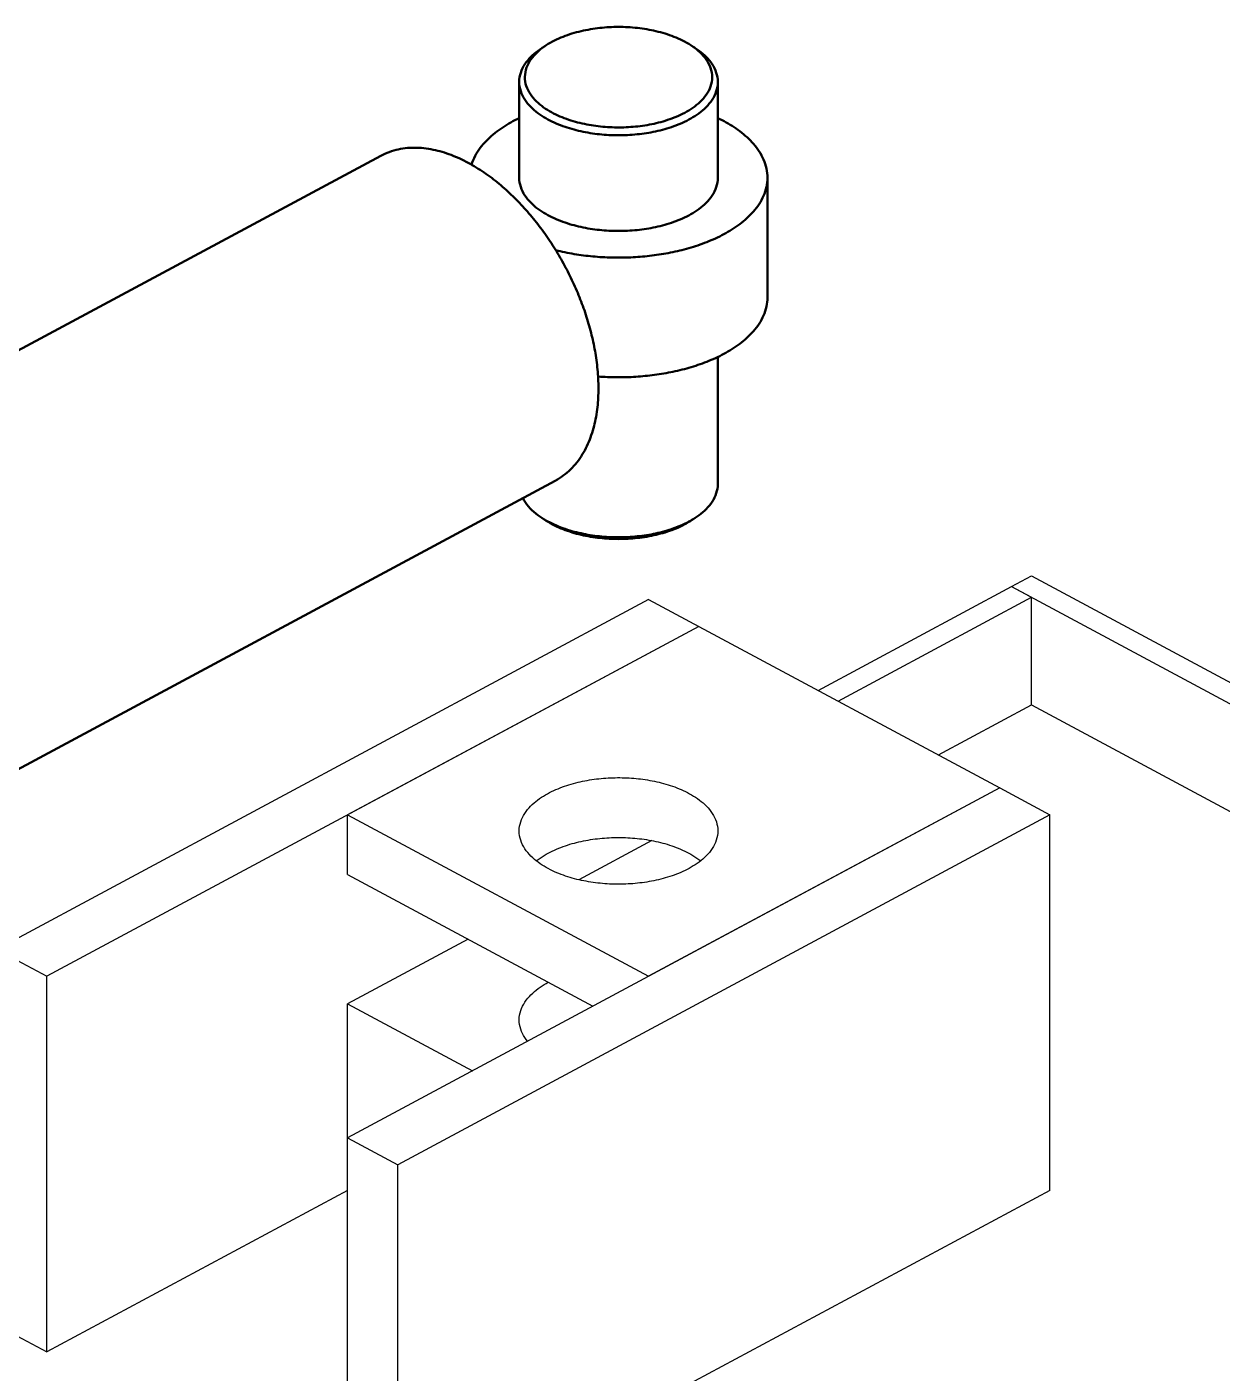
# Model space of a CAD drawing. Header units: millimetres. Extents: x 0 to 841, y 0 to 594.
# Drawn here: x 283.9 to 345.3, y 411.1 to 480.3 of the extents above; entities that cross this region are included whole.
import ezdxf

# ---------------------------------------------------------------- set-up
doc = ezdxf.new("R2010")
doc.units = ezdxf.units.MM
doc.layers.add('FINA', color=7, linetype='CONTINUOUS', lineweight=25)
doc.layers.add('VIS', color=7, linetype='CONTINUOUS', lineweight=50)

msp = doc.modelspace()

# ---------------------------------------------------------------- linework, layer by layer
at = {"layer": 'FINA'}
for points in [[(317.982, 479.4), (317.879, 479.464), (317.775, 479.526), (317.669, 479.584), (317.561, 479.64), (317.452, 479.694), (317.342, 479.744), (317.231, 479.792), (317.118, 479.838), (317.005, 479.881), (316.891, 479.922), (316.776, 479.961), (316.661, 479.998), (316.545, 480.032), (316.428, 480.065), (316.31, 480.095), (316.193, 480.124), (316.074, 480.151), (315.956, 480.175), (315.837, 480.198), (315.717, 480.22), (315.598, 480.239), (315.478, 480.256), (315.358, 480.272), (315.237, 480.286), (315.117, 480.299), (314.996, 480.31), (314.875, 480.319), (314.754, 480.326), (314.633, 480.332), (314.512, 480.336), (314.391, 480.338), (314.269, 480.339), (314.148, 480.338), (314.027, 480.336), (313.906, 480.332), (313.785, 480.326), (313.664, 480.319), (313.543, 480.31), (313.422, 480.299), (313.301, 480.286), (313.181, 480.272), (313.061, 480.256), (312.941, 480.239), (312.821, 480.22), (312.702, 480.198), (312.583, 480.175), (312.464, 480.151), (312.346, 480.124), (312.228, 480.095), (312.111, 480.065), (311.994, 480.032), (311.878, 479.998), (311.762, 479.961), (311.648, 479.922), (311.534, 479.881), (311.42, 479.838), (311.308, 479.792), (311.197, 479.744), (311.087, 479.694), (310.978, 479.64), (310.87, 479.584), (310.764, 479.526), (310.66, 479.464), (310.557, 479.4)], [(310.332, 479.253), (310.231, 479.186), (310.132, 479.115), (310.036, 479.04), (309.942, 478.963), (309.852, 478.882), (309.764, 478.798), (309.681, 478.71), (309.601, 478.618), (309.526, 478.522), (309.457, 478.422), (309.393, 478.319), (309.335, 478.212), (309.285, 478.101), (309.243, 477.987), (309.209, 477.87), (309.185, 477.751), (309.17, 477.631), (309.165, 477.509)], [(310.557, 479.4), (310.457, 479.333), (310.36, 479.262), (310.265, 479.189), (310.173, 479.112), (310.084, 479.031), (309.999, 478.947), (309.917, 478.859), (309.84, 478.767), (309.769, 478.67), (309.702, 478.57), (309.642, 478.466), (309.59, 478.359), (309.545, 478.247), (309.508, 478.133), (309.481, 478.016), (309.464, 477.897), (309.457, 477.777), (309.46, 477.657), (309.474, 477.538), (309.497, 477.42), (309.53, 477.305), (309.572, 477.193), (309.622, 477.084), (309.679, 476.978), (309.743, 476.877), (309.813, 476.779), (309.889, 476.685), (309.968, 476.596), (310.052, 476.51), (310.14, 476.428), (310.231, 476.35), (310.325, 476.275), (310.421, 476.203), (310.52, 476.135), (310.621, 476.07), (310.724, 476.008), (310.828, 475.949), (310.934, 475.892), (311.041, 475.839), (311.15, 475.788), (311.26, 475.739), (311.371, 475.693), (311.482, 475.649), (311.595, 475.607), (311.708, 475.568), (311.822, 475.53), (311.937, 475.495), (312.053, 475.462), (312.168, 475.431), (312.285, 475.401), (312.402, 475.374), (312.519, 475.348), (312.637, 475.325), (312.755, 475.303), (312.873, 475.283), (312.992, 475.264), (313.111, 475.247), (313.23, 475.232), (313.349, 475.219), (313.468, 475.207), (313.588, 475.197), (313.708, 475.189), (313.828, 475.182), (313.948, 475.177), (314.068, 475.174), (314.188, 475.172), (314.308, 475.171), (314.428, 475.173), (314.548, 475.176), (314.668, 475.18), (314.788, 475.186), (314.907, 475.194), (315.027, 475.204), (315.147, 475.215), (315.266, 475.227), (315.385, 475.242), (315.504, 475.258), (315.623, 475.276), (315.741, 475.295), (315.859, 475.316), (315.977, 475.34), (316.095, 475.364), (316.212, 475.391), (316.328, 475.42), (316.444, 475.45), (316.56, 475.483), (316.675, 475.517), (316.789, 475.554), (316.903, 475.593), (317.016, 475.633), (317.128, 475.677), (317.239, 475.722), (317.349, 475.77), (317.458, 475.82), (317.566, 475.873), (317.672, 475.928)], [(310.557, 479.4), (310.332, 479.253)], [(310.449, 479.327), (310.429, 479.315), (310.409, 479.303), (310.39, 479.29), (310.371, 479.278), (310.351, 479.266), (310.332, 479.253)], [(317.672, 475.928), (317.778, 475.987), (317.883, 476.049), (317.985, 476.113), (318.086, 476.181), (318.184, 476.252), (318.28, 476.327), (318.372, 476.405), (318.462, 476.486), (318.548, 476.572), (318.63, 476.661), (318.707, 476.755), (318.779, 476.852), (318.845, 476.954), (318.904, 477.06), (318.957, 477.169), (319.001, 477.282), (319.036, 477.398), (319.061, 477.516), (319.077, 477.636), (319.082, 477.757), (319.077, 477.879), (319.061, 477.999), (319.035, 478.117), (318.999, 478.233), (318.955, 478.346), (318.902, 478.455), (318.843, 478.56), (318.776, 478.662), (318.704, 478.759), (318.627, 478.852), (318.545, 478.942), (318.459, 479.027), (318.369, 479.109), (318.276, 479.187), (318.181, 479.261), (318.082, 479.332), (317.982, 479.4)], [(317.982, 479.4), (318.207, 479.253)], [(318.207, 479.253), (318.187, 479.266), (318.168, 479.278), (318.149, 479.29), (318.129, 479.303), (318.11, 479.315), (318.09, 479.327)], [(319.374, 477.509), (319.369, 477.631), (319.354, 477.751), (319.329, 477.87), (319.296, 477.987), (319.253, 478.101), (319.203, 478.212), (319.146, 478.319), (319.082, 478.422), (319.013, 478.522), (318.938, 478.618), (318.858, 478.71), (318.774, 478.798), (318.687, 478.882), (318.596, 478.963), (318.503, 479.04), (318.406, 479.115), (318.308, 479.186), (318.207, 479.253)], [(309.165, 477.509), (309.17, 477.388), (309.185, 477.268), (309.209, 477.15), (309.242, 477.034), (309.284, 476.92), (309.334, 476.81), (309.39, 476.704), (309.454, 476.6), (309.523, 476.501), (309.597, 476.406), (309.676, 476.314), (309.759, 476.226), (309.846, 476.142), (309.936, 476.061), (310.028, 475.984), (310.124, 475.91), (310.222, 475.839), (310.322, 475.772), (310.424, 475.707), (310.528, 475.645), (310.634, 475.586), (310.74, 475.529), (310.849, 475.475), (310.958, 475.424), (311.069, 475.374), (311.18, 475.328), (311.292, 475.283), (311.406, 475.241), (311.52, 475.2), (311.634, 475.162), (311.75, 475.126), (311.866, 475.092), (311.982, 475.059), (312.099, 475.029), (312.217, 475), (312.334, 474.973), (312.453, 474.948), (312.571, 474.925), (312.69, 474.903), (312.81, 474.883), (312.929, 474.865), (313.049, 474.848), (313.169, 474.833), (313.289, 474.82), (313.409, 474.808), (313.53, 474.798), (313.65, 474.789), (313.771, 474.782), (313.892, 474.776), (314.013, 474.772), (314.133, 474.77), (314.254, 474.769), (314.375, 474.769), (314.496, 474.771), (314.617, 474.775), (314.738, 474.78), (314.859, 474.787), (314.979, 474.795), (315.1, 474.805), (315.22, 474.817), (315.34, 474.83), (315.46, 474.844), (315.58, 474.861), (315.7, 474.878), (315.819, 474.898), (315.938, 474.919), (316.057, 474.942), (316.175, 474.967), (316.293, 474.993), (316.411, 475.021), (316.528, 475.052), (316.644, 475.083), (316.76, 475.117), (316.876, 475.153), (316.991, 475.191), (317.105, 475.23), (317.218, 475.272), (317.331, 475.316), (317.443, 475.363), (317.553, 475.411), (317.663, 475.462), (317.772, 475.515), (317.879, 475.571)], [(309.165, 477.509), (309.165, 472.588)], [(317.879, 475.571), (317.986, 475.631), (318.091, 475.693), (318.195, 475.758), (318.297, 475.825), (318.396, 475.896), (318.493, 475.971), (318.588, 476.048), (318.68, 476.129), (318.768, 476.214), (318.852, 476.303), (318.933, 476.395), (319.008, 476.491), (319.079, 476.591), (319.143, 476.695), (319.201, 476.803), (319.252, 476.914), (319.295, 477.028), (319.329, 477.146), (319.354, 477.266), (319.369, 477.387), (319.374, 477.509)], [(319.374, 477.509), (319.374, 472.588)], [(309.165, 475.652), (309.056, 475.598), (308.948, 475.543), (308.84, 475.486), (308.734, 475.428), (308.629, 475.368), (308.524, 475.305), (308.421, 475.241), (308.319, 475.175), (308.219, 475.107), (308.12, 475.037), (308.022, 474.965), (307.926, 474.89), (307.832, 474.814), (307.74, 474.735), (307.65, 474.653), (307.562, 474.57), (307.476, 474.484), (307.393, 474.395), (307.312, 474.304), (307.235, 474.211), (307.161, 474.115), (307.09, 474.016), (307.023, 473.915), (306.96, 473.811), (306.901, 473.705), (306.847, 473.596), (306.798, 473.485), (306.753, 473.372), (306.715, 473.257)], [(321.926, 472.588), (321.923, 472.708), (321.913, 472.827), (321.897, 472.946), (321.874, 473.064), (321.846, 473.181), (321.812, 473.296), (321.772, 473.409), (321.726, 473.52), (321.676, 473.629), (321.621, 473.736), (321.562, 473.84), (321.499, 473.942), (321.431, 474.041), (321.36, 474.138), (321.286, 474.233), (321.209, 474.324), (321.129, 474.414), (321.046, 474.501), (320.961, 474.585), (320.874, 474.668), (320.784, 474.747), (320.693, 474.825), (320.599, 474.901), (320.504, 474.974), (320.408, 475.045), (320.309, 475.114), (320.21, 475.181), (320.109, 475.246), (320.007, 475.31), (319.904, 475.371), (319.8, 475.431), (319.695, 475.488), (319.589, 475.545), (319.482, 475.599), (319.374, 475.652)], [(267.504, 455.163), (302.051, 473.711)], [(313.238, 461.76), (313.237, 461.881), (313.235, 462.001), (313.231, 462.121), (313.226, 462.241), (313.22, 462.361), (313.212, 462.481), (313.203, 462.601), (313.192, 462.721), (313.18, 462.841), (313.167, 462.961), (313.153, 463.08), (313.137, 463.199), (313.12, 463.318), (313.102, 463.437), (313.083, 463.556), (313.062, 463.675), (313.041, 463.793), (313.018, 463.911), (312.994, 464.029), (312.969, 464.147), (312.943, 464.264), (312.916, 464.381), (312.888, 464.498), (312.859, 464.615), (312.829, 464.732), (312.798, 464.848), (312.766, 464.964), (312.732, 465.079), (312.698, 465.195), (312.663, 465.31), (312.627, 465.424), (312.59, 465.539), (312.552, 465.653), (312.513, 465.767), (312.473, 465.88), (312.433, 465.994), (312.391, 466.107), (312.349, 466.219), (312.305, 466.331), (312.261, 466.443), (312.216, 466.555), (312.17, 466.666), (312.123, 466.777), (312.075, 466.887), (312.026, 466.997), (311.977, 467.107), (311.927, 467.216), (311.876, 467.325), (311.824, 467.433), (311.771, 467.541), (311.717, 467.649), (311.663, 467.757), (311.608, 467.863), (311.552, 467.97), (311.495, 468.076), (311.437, 468.181), (311.379, 468.287), (311.32, 468.391), (311.26, 468.496), (311.199, 468.599), (311.137, 468.703), (311.075, 468.806), (311.012, 468.908), (310.948, 469.01), (310.883, 469.111), (310.818, 469.212), (310.751, 469.313), (310.684, 469.413), (310.616, 469.512), (310.548, 469.611), (310.478, 469.709), (310.408, 469.807), (310.337, 469.904), (310.266, 470.001), (310.193, 470.097), (310.12, 470.192), (310.046, 470.287), (309.971, 470.381), (309.896, 470.475), (309.819, 470.568), (309.742, 470.66), (309.664, 470.752), (309.586, 470.843), (309.506, 470.933), (309.426, 471.023), (309.345, 471.111), (309.263, 471.2), (309.18, 471.287), (309.097, 471.374), (309.013, 471.46), (308.928, 471.545), (308.842, 471.629), (308.756, 471.713), (308.668, 471.796), (308.58, 471.877), (308.491, 471.958), (308.401, 472.038), (308.311, 472.118), (308.219, 472.196), (308.127, 472.273), (308.034, 472.349), (307.94, 472.425), (307.845, 472.499), (307.75, 472.572), (307.654, 472.644), (307.556, 472.715), (307.458, 472.785), (307.36, 472.853), (307.26, 472.921), (307.159, 472.987), (307.058, 473.051), (306.956, 473.115), (306.853, 473.177), (306.749, 473.238), (306.644, 473.297), (306.539, 473.355), (306.432, 473.411), (306.325, 473.465), (306.217, 473.518), (306.108, 473.57), (305.999, 473.619), (305.888, 473.667), (305.777, 473.712), (305.665, 473.756), (305.552, 473.798), (305.438, 473.838), (305.324, 473.875), (305.209, 473.911), (305.093, 473.943), (304.977, 473.974), (304.86, 474.002), (304.743, 474.028), (304.625, 474.051), (304.506, 474.071), (304.387, 474.088), (304.267, 474.103), (304.148, 474.114), (304.028, 474.122), (303.908, 474.127), (303.787, 474.129), (303.667, 474.128), (303.547, 474.122), (303.427, 474.114), (303.307, 474.101), (303.188, 474.085), (303.069, 474.066), (302.951, 474.042), (302.834, 474.014), (302.718, 473.983), (302.603, 473.947), (302.49, 473.908), (302.377, 473.865), (302.267, 473.817), (302.158, 473.766), (302.051, 473.711)], [(317.879, 470.65), (317.772, 470.594), (317.663, 470.541), (317.553, 470.49), (317.443, 470.441), (317.331, 470.395), (317.218, 470.351), (317.105, 470.309), (316.991, 470.269), (316.876, 470.231), (316.76, 470.196), (316.644, 470.162), (316.528, 470.13), (316.411, 470.1), (316.293, 470.072), (316.175, 470.045), (316.057, 470.021), (315.938, 469.998), (315.819, 469.976), (315.7, 469.957), (315.58, 469.939), (315.46, 469.923), (315.34, 469.908), (315.22, 469.895), (315.1, 469.884), (314.979, 469.874), (314.859, 469.865), (314.738, 469.859), (314.617, 469.854), (314.496, 469.85), (314.375, 469.848), (314.254, 469.847), (314.133, 469.848), (314.013, 469.851), (313.892, 469.855), (313.771, 469.86), (313.65, 469.867), (313.53, 469.876), (313.409, 469.886), (313.289, 469.898), (313.169, 469.912), (313.049, 469.927), (312.929, 469.943), (312.81, 469.962), (312.69, 469.982), (312.571, 470.003), (312.453, 470.027), (312.334, 470.052), (312.217, 470.079), (312.099, 470.107), (311.982, 470.138), (311.866, 470.17), (311.75, 470.204), (311.634, 470.241), (311.52, 470.279), (311.406, 470.319), (311.292, 470.362), (311.18, 470.406), (311.069, 470.453), (310.958, 470.502), (310.849, 470.554), (310.74, 470.608), (310.634, 470.664), (310.528, 470.723), (310.424, 470.785), (310.322, 470.85), (310.222, 470.918), (310.124, 470.988), (310.028, 471.062), (309.936, 471.14), (309.846, 471.22), (309.759, 471.305), (309.676, 471.393), (309.597, 471.484), (309.523, 471.58), (309.454, 471.679), (309.39, 471.782), (309.334, 471.889), (309.284, 471.999), (309.242, 472.112), (309.209, 472.229), (309.185, 472.347), (309.17, 472.467), (309.165, 472.588)], [(319.374, 472.588), (319.369, 472.466), (319.354, 472.344), (319.329, 472.224), (319.295, 472.107), (319.252, 471.992), (319.201, 471.881), (319.143, 471.773), (319.079, 471.669), (319.008, 471.569), (318.933, 471.473), (318.852, 471.381), (318.768, 471.293), (318.68, 471.208), (318.588, 471.127), (318.493, 471.049), (318.396, 470.975), (318.297, 470.904), (318.195, 470.836), (318.091, 470.771), (317.986, 470.709), (317.879, 470.65)], [(319.683, 469.681), (319.789, 469.739), (319.894, 469.798), (319.997, 469.86), (320.1, 469.923), (320.201, 469.988), (320.301, 470.055), (320.399, 470.125), (320.497, 470.196), (320.592, 470.269), (320.686, 470.345), (320.778, 470.422), (320.868, 470.502), (320.956, 470.585), (321.041, 470.669), (321.124, 470.757), (321.205, 470.846), (321.283, 470.938), (321.357, 471.033), (321.428, 471.13), (321.496, 471.229), (321.56, 471.332), (321.619, 471.436), (321.675, 471.543), (321.725, 471.652), (321.771, 471.764), (321.811, 471.877), (321.845, 471.993), (321.874, 472.11), (321.897, 472.228), (321.913, 472.347), (321.923, 472.467), (321.926, 472.588)], [(321.926, 472.588), (321.926, 466.436)], [(311.041, 468.86), (311.159, 468.831), (311.278, 468.804), (311.396, 468.777), (311.515, 468.752), (311.634, 468.728), (311.753, 468.705), (311.872, 468.684), (311.992, 468.663), (312.112, 468.644), (312.231, 468.625), (312.352, 468.608), (312.472, 468.592), (312.592, 468.577), (312.713, 468.563), (312.833, 468.55), (312.954, 468.538), (313.075, 468.527), (313.196, 468.517), (313.317, 468.509), (313.438, 468.501), (313.559, 468.495), (313.681, 468.489), (313.802, 468.485), (313.923, 468.481), (314.044, 468.479), (314.166, 468.477), (314.287, 468.477), (314.408, 468.478), (314.53, 468.479), (314.651, 468.482), (314.772, 468.486), (314.894, 468.491), (315.015, 468.496), (315.136, 468.503), (315.257, 468.511), (315.378, 468.52), (315.499, 468.53), (315.62, 468.541), (315.741, 468.553), (315.861, 468.567), (315.982, 468.581), (316.102, 468.596), (316.222, 468.613), (316.342, 468.63), (316.462, 468.649), (316.582, 468.669), (316.702, 468.69), (316.821, 468.712), (316.94, 468.735), (317.059, 468.759), (317.177, 468.785), (317.296, 468.812), (317.414, 468.84), (317.532, 468.869), (317.649, 468.899), (317.766, 468.931), (317.883, 468.964), (318, 468.998), (318.116, 469.033), (318.231, 469.07), (318.346, 469.108), (318.461, 469.148), (318.575, 469.189), (318.689, 469.231), (318.802, 469.275), (318.915, 469.32), (319.027, 469.367), (319.138, 469.415), (319.249, 469.465), (319.359, 469.516), (319.468, 469.57), (319.576, 469.624), (319.683, 469.681)], [(319.683, 463.529), (319.789, 463.587), (319.894, 463.646), (319.997, 463.708), (320.1, 463.771), (320.201, 463.836), (320.301, 463.904), (320.399, 463.973), (320.497, 464.044), (320.592, 464.117), (320.686, 464.193), (320.778, 464.271), (320.868, 464.351), (320.956, 464.433), (321.041, 464.518), (321.124, 464.605), (321.205, 464.694), (321.283, 464.786), (321.357, 464.881), (321.428, 464.978), (321.496, 465.078), (321.56, 465.18), (321.619, 465.284), (321.675, 465.391), (321.725, 465.501), (321.771, 465.612), (321.811, 465.726), (321.845, 465.841), (321.874, 465.958), (321.897, 466.076), (321.913, 466.195), (321.923, 466.315), (321.926, 466.436)], [(313.22, 462.364), (313.34, 462.355), (313.461, 462.348), (313.582, 462.342), (313.702, 462.336), (313.823, 462.332), (313.944, 462.329), (314.065, 462.326), (314.186, 462.325), (314.307, 462.325), (314.428, 462.326), (314.549, 462.328), (314.67, 462.331), (314.79, 462.334), (314.911, 462.339), (315.032, 462.345), (315.153, 462.352), (315.273, 462.36), (315.394, 462.37), (315.514, 462.38), (315.635, 462.391), (315.755, 462.403), (315.875, 462.416), (315.995, 462.431), (316.115, 462.446), (316.235, 462.463), (316.355, 462.48), (316.474, 462.499), (316.593, 462.519), (316.713, 462.54), (316.831, 462.562), (316.95, 462.585), (317.069, 462.61), (317.187, 462.635), (317.305, 462.662), (317.422, 462.69), (317.54, 462.719), (317.657, 462.749), (317.773, 462.781), (317.89, 462.814), (318.006, 462.848), (318.121, 462.883), (318.237, 462.92), (318.351, 462.958), (318.466, 462.997), (318.579, 463.038), (318.693, 463.08), (318.806, 463.124), (318.918, 463.169), (319.029, 463.216), (319.14, 463.264), (319.25, 463.314), (319.36, 463.365), (319.469, 463.418), (319.576, 463.473), (319.683, 463.529)], [(319.374, 463.372), (319.374, 456.839)], [(311.019, 457.007), (311.126, 457.067), (311.23, 457.131), (311.333, 457.198), (311.432, 457.269), (311.529, 457.344), (311.624, 457.422), (311.715, 457.503), (311.804, 457.587), (311.89, 457.674), (311.973, 457.764), (312.053, 457.856), (312.13, 457.951), (312.205, 458.049), (312.276, 458.148), (312.344, 458.25), (312.409, 458.354), (312.472, 458.459), (312.532, 458.566), (312.588, 458.674), (312.642, 458.784), (312.694, 458.895), (312.742, 459.007), (312.788, 459.121), (312.831, 459.235), (312.872, 459.351), (312.911, 459.467), (312.947, 459.584), (312.98, 459.702), (313.011, 459.82), (313.041, 459.939), (313.067, 460.058), (313.092, 460.178), (313.115, 460.299), (313.135, 460.419), (313.154, 460.54), (313.17, 460.662), (313.185, 460.783), (313.198, 460.905), (313.209, 461.027), (313.218, 461.149), (313.225, 461.271), (313.231, 461.393), (313.235, 461.516), (313.237, 461.638), (313.238, 461.76)], [(281.269, 441.035), (311.019, 457.007)], [(318.207, 455.095), (318.308, 455.163), (318.406, 455.233), (318.503, 455.308), (318.596, 455.385), (318.687, 455.466), (318.774, 455.55), (318.858, 455.638), (318.938, 455.73), (319.013, 455.826), (319.082, 455.926), (319.146, 456.029), (319.203, 456.136), (319.253, 456.247), (319.296, 456.361), (319.329, 456.478), (319.354, 456.597), (319.369, 456.717), (319.374, 456.839)], [(309.349, 456.11), (309.412, 455.997), (309.482, 455.888), (309.559, 455.783), (309.642, 455.682), (309.729, 455.586), (309.821, 455.495), (309.917, 455.407), (310.016, 455.323), (310.119, 455.243), (310.224, 455.167), (310.332, 455.095)], [(310.332, 455.095), (310.434, 455.03), (310.538, 454.969), (310.643, 454.91), (310.75, 454.854), (310.858, 454.8), (310.968, 454.749), (311.078, 454.7), (311.189, 454.653), (311.302, 454.609), (311.415, 454.567), (311.529, 454.527), (311.643, 454.489), (311.759, 454.453), (311.874, 454.419), (311.991, 454.386), (312.108, 454.356), (312.225, 454.328), (312.343, 454.301), (312.461, 454.276), (312.579, 454.253), (312.698, 454.231), (312.817, 454.211), (312.936, 454.193), (313.056, 454.177), (313.176, 454.162), (313.296, 454.149), (313.416, 454.137), (313.536, 454.127), (313.657, 454.118), (313.777, 454.111), (313.898, 454.106), (314.018, 454.102), (314.139, 454.099), (314.26, 454.098), (314.381, 454.099), (314.501, 454.101), (314.622, 454.105), (314.743, 454.11), (314.863, 454.117), (314.984, 454.125), (315.104, 454.135), (315.224, 454.147), (315.344, 454.16), (315.464, 454.174), (315.584, 454.191), (315.703, 454.209), (315.822, 454.228), (315.941, 454.249), (316.059, 454.272), (316.178, 454.297), (316.295, 454.323), (316.413, 454.352), (316.53, 454.382), (316.646, 454.413), (316.762, 454.447), (316.877, 454.483), (316.992, 454.521), (317.106, 454.56), (317.219, 454.602), (317.332, 454.646), (317.443, 454.692), (317.554, 454.741), (317.663, 454.792), (317.772, 454.845), (317.879, 454.901)], [(310.557, 454.948), (310.332, 455.095)], [(310.449, 455.022), (310.466, 455.009), (310.484, 454.997), (310.502, 454.984), (310.521, 454.972), (310.539, 454.96), (310.557, 454.948)], [(310.557, 454.948), (310.66, 454.884), (310.764, 454.822), (310.87, 454.763), (310.978, 454.708), (311.087, 454.654), (311.197, 454.604), (311.308, 454.556), (311.421, 454.51), (311.534, 454.467), (311.648, 454.426), (311.763, 454.387), (311.879, 454.35), (311.995, 454.315), (312.112, 454.283), (312.229, 454.252), (312.347, 454.224), (312.465, 454.197), (312.584, 454.172), (312.703, 454.149), (312.823, 454.128), (312.942, 454.109), (313.062, 454.091), (313.183, 454.075), (313.303, 454.061), (313.424, 454.049), (313.545, 454.038), (313.666, 454.029), (313.787, 454.022), (313.908, 454.016), (314.029, 454.012), (314.15, 454.01), (314.272, 454.009), (314.393, 454.01), (314.514, 454.012), (314.635, 454.016), (314.757, 454.022), (314.878, 454.029), (314.999, 454.039), (315.119, 454.049), (315.24, 454.062), (315.36, 454.076), (315.481, 454.092), (315.601, 454.11), (315.72, 454.129), (315.84, 454.15), (315.959, 454.173), (316.078, 454.198), (316.196, 454.225), (316.314, 454.254), (316.431, 454.284), (316.548, 454.317), (316.664, 454.351), (316.78, 454.388), (316.895, 454.427), (317.009, 454.468), (317.122, 454.512), (317.234, 454.557), (317.346, 454.606), (317.456, 454.656), (317.565, 454.71), (317.672, 454.766)], [(317.672, 454.766), (317.725, 454.794), (317.777, 454.824), (317.829, 454.854), (317.88, 454.884), (317.931, 454.916), (317.982, 454.948)], [(317.879, 454.901), (317.934, 454.931), (317.99, 454.962), (318.045, 454.994), (318.099, 455.027), (318.153, 455.06), (318.207, 455.095)], [(317.982, 454.948), (318.207, 455.095)], [(317.982, 454.948), (318, 454.96), (318.018, 454.972), (318.036, 454.984), (318.054, 454.997), (318.072, 455.009), (318.09, 455.022)], [(334.469, 451.566), (335.5, 452.119)], [(335.5, 452.119), (599.5, 310.379)], [(324.525, 446.227), (334.469, 451.566)], [(334.469, 451.566), (598.469, 309.825)], [(334.469, 451.566), (335.5, 451.012)], [(315.816, 450.902), (282.301, 432.908)], [(315.816, 450.902), (318.394, 449.518)], [(325.556, 445.673), (335.5, 451.012)], [(335.5, 445.475), (335.5, 451.012)], [(318.394, 449.518), (284.879, 431.524)], [(318.394, 449.518), (300.347, 439.829)], [(318.394, 449.518), (333.863, 441.213)], [(330.712, 442.905), (335.5, 445.475)], [(335.5, 445.475), (383.398, 419.759)], [(309.165, 438.998), (309.17, 439.118), (309.184, 439.237), (309.208, 439.355), (309.241, 439.47), (309.282, 439.583), (309.331, 439.693), (309.387, 439.799), (309.45, 439.901), (309.518, 440), (309.591, 440.095), (309.669, 440.186), (309.752, 440.274), (309.837, 440.358), (309.926, 440.438), (310.018, 440.515), (310.113, 440.589), (310.21, 440.66), (310.309, 440.727), (310.41, 440.792), (310.513, 440.854), (310.618, 440.913), (310.724, 440.97), (310.831, 441.024), (310.939, 441.075), (311.049, 441.124), (311.159, 441.171), (311.271, 441.216), (311.383, 441.258), (311.496, 441.299), (311.61, 441.337), (311.724, 441.374), (311.839, 441.408), (311.954, 441.441), (312.071, 441.471), (312.187, 441.5), (312.304, 441.527), (312.421, 441.553), (312.539, 441.576), (312.657, 441.598), (312.775, 441.619), (312.894, 441.637), (313.013, 441.654), (313.132, 441.67), (313.251, 441.684), (313.37, 441.696), (313.49, 441.707), (313.61, 441.716), (313.729, 441.723), (313.849, 441.729), (313.969, 441.734), (314.089, 441.737), (314.209, 441.739), (314.329, 441.739), (314.449, 441.737), (314.569, 441.734), (314.689, 441.729), (314.809, 441.723), (314.929, 441.716), (315.049, 441.707), (315.168, 441.696), (315.288, 441.684), (315.407, 441.67), (315.526, 441.654), (315.645, 441.637), (315.763, 441.619), (315.882, 441.598), (316, 441.576), (316.117, 441.553), (316.235, 441.527), (316.352, 441.5), (316.468, 441.471), (316.584, 441.441), (316.7, 441.408), (316.815, 441.374), (316.929, 441.337), (317.043, 441.299), (317.156, 441.258), (317.268, 441.216), (317.38, 441.171), (317.49, 441.124), (317.6, 441.075), (317.708, 441.024), (317.815, 440.97), (317.921, 440.913), (318.025, 440.854), (318.128, 440.792), (318.229, 440.727), (318.329, 440.66), (318.426, 440.589), (318.52, 440.515), (318.612, 440.438), (318.701, 440.358), (318.787, 440.274), (318.869, 440.186), (318.947, 440.095), (319.021, 440), (319.089, 439.901), (319.151, 439.799), (319.207, 439.693), (319.256, 439.583), (319.297, 439.47), (319.33, 439.355), (319.354, 439.237), (319.369, 439.118), (319.374, 438.998)], [(333.863, 441.213), (300.347, 423.219)], [(333.863, 441.213), (315.816, 431.524)], [(333.863, 441.213), (336.441, 439.829)], [(300.347, 436.753), (300.347, 439.829)], [(300.347, 439.829), (315.816, 431.524)], [(336.441, 439.829), (302.926, 421.834)], [(336.441, 420.512), (336.441, 439.829)], [(310.66, 437.06), (310.553, 437.12), (310.447, 437.182), (310.344, 437.246), (310.242, 437.314), (310.142, 437.385), (310.045, 437.46), (309.951, 437.537), (309.859, 437.618), (309.771, 437.703), (309.686, 437.792), (309.606, 437.884), (309.53, 437.98), (309.46, 438.08), (309.395, 438.184), (309.338, 438.292), (309.287, 438.403), (309.244, 438.517), (309.21, 438.635), (309.185, 438.755), (309.17, 438.876), (309.165, 438.998)], [(319.374, 438.998), (319.369, 438.877), (319.354, 438.757), (319.33, 438.639), (319.296, 438.523), (319.255, 438.409), (319.205, 438.299), (319.148, 438.193), (319.085, 438.089), (319.016, 437.99), (318.942, 437.895), (318.863, 437.803), (318.78, 437.715), (318.693, 437.631), (318.603, 437.55), (318.51, 437.473), (318.415, 437.399), (318.317, 437.328), (318.216, 437.26), (318.114, 437.196), (318.01, 437.134), (317.905, 437.075), (317.798, 437.018), (317.69, 436.964), (317.581, 436.913), (317.47, 436.863), (317.359, 436.817), (317.246, 436.772), (317.133, 436.73), (317.019, 436.689), (316.904, 436.651), (316.789, 436.615), (316.673, 436.581), (316.557, 436.548), (316.44, 436.518), (316.322, 436.489), (316.204, 436.462), (316.086, 436.437), (315.967, 436.414), (315.848, 436.392), (315.729, 436.372), (315.61, 436.354), (315.49, 436.337), (315.37, 436.322), (315.25, 436.309), (315.129, 436.297), (315.009, 436.287), (314.888, 436.278), (314.768, 436.271), (314.647, 436.265), (314.526, 436.261), (314.405, 436.259), (314.284, 436.258), (314.163, 436.258), (314.043, 436.26), (313.922, 436.264), (313.801, 436.269), (313.68, 436.276), (313.56, 436.284), (313.439, 436.294), (313.319, 436.306), (313.198, 436.319), (313.078, 436.333), (312.959, 436.35), (312.839, 436.367), (312.72, 436.387), (312.601, 436.408), (312.482, 436.431), (312.364, 436.456), (312.246, 436.482), (312.128, 436.51), (312.011, 436.54), (311.894, 436.572), (311.778, 436.606), (311.663, 436.642), (311.548, 436.68), (311.434, 436.719), (311.32, 436.761), (311.208, 436.805), (311.096, 436.852), (310.985, 436.9), (310.876, 436.951), (310.767, 437.004), (310.66, 437.06)], [(310.044, 437.46), (310.14, 437.534), (310.239, 437.604), (310.339, 437.671), (310.441, 437.735), (310.545, 437.797), (310.651, 437.855), (310.758, 437.911), (310.866, 437.965), (310.975, 438.016), (311.086, 438.065), (311.197, 438.111), (311.31, 438.155), (311.423, 438.197), (311.537, 438.237), (311.652, 438.275), (311.767, 438.311), (311.883, 438.345), (311.999, 438.377), (312.116, 438.407), (312.234, 438.435), (312.351, 438.462), (312.47, 438.487), (312.588, 438.51), (312.707, 438.531), (312.826, 438.551), (312.945, 438.569), (313.065, 438.585), (313.185, 438.6), (313.305, 438.613), (313.425, 438.625), (313.546, 438.635), (313.666, 438.644), (313.787, 438.65), (313.907, 438.656), (314.028, 438.66), (314.149, 438.662), (314.269, 438.663), (314.39, 438.662), (314.511, 438.66), (314.632, 438.656), (314.752, 438.65), (314.873, 438.644), (314.993, 438.635), (315.114, 438.625), (315.234, 438.613), (315.354, 438.6), (315.474, 438.585), (315.593, 438.569), (315.713, 438.551), (315.832, 438.531), (315.951, 438.51), (316.069, 438.487), (316.187, 438.462), (316.305, 438.435), (316.423, 438.407), (316.539, 438.377), (316.656, 438.345), (316.772, 438.311), (316.887, 438.275), (317.002, 438.237), (317.116, 438.197), (317.229, 438.155), (317.341, 438.111), (317.453, 438.065), (317.563, 438.016), (317.673, 437.965), (317.781, 437.911), (317.888, 437.855), (317.993, 437.797), (318.097, 437.735), (318.2, 437.671), (318.3, 437.604), (318.398, 437.534), (318.494, 437.46)], [(315.984, 438.504), (312.227, 436.487)], [(300.347, 436.753), (312.952, 429.986)], [(306.535, 433.431), (300.347, 430.109)], [(282.301, 432.908), (284.879, 431.524)], [(284.879, 412.207), (284.879, 431.524)], [(309.165, 429.278), (309.17, 429.4), (309.185, 429.522), (309.21, 429.641), (309.244, 429.759), (309.287, 429.874), (309.338, 429.985), (309.395, 430.093), (309.46, 430.196), (309.53, 430.296), (309.606, 430.393), (309.686, 430.485), (309.771, 430.573), (309.859, 430.658), (309.951, 430.739), (310.045, 430.817), (310.142, 430.891), (310.242, 430.962), (310.344, 431.03), (310.447, 431.095), (310.553, 431.157), (310.66, 431.216)], [(300.347, 423.219), (300.347, 430.109)], [(300.347, 430.109), (306.764, 426.664)], [(309.591, 428.182), (309.518, 428.277), (309.45, 428.375), (309.387, 428.478), (309.331, 428.584), (309.282, 428.693), (309.241, 428.806), (309.208, 428.922), (309.184, 429.039), (309.17, 429.158), (309.165, 429.278)], [(300.347, 406.673), (300.347, 423.219)], [(300.347, 423.219), (302.926, 421.834)], [(302.926, 407.003), (302.926, 421.834)], [(300.347, 420.512), (284.879, 412.207)], [(336.441, 420.512), (313.26, 408.066)], [(282.301, 413.591), (284.879, 412.207)]]:
    msp.add_lwpolyline(points, dxfattribs=at)
at = {"layer": 'VIS'}
for points in [[(317.982, 479.4), (317.879, 479.464), (317.775, 479.526), (317.669, 479.584), (317.561, 479.64), (317.452, 479.694), (317.342, 479.744), (317.231, 479.792), (317.118, 479.838), (317.005, 479.881), (316.891, 479.922), (316.776, 479.961), (316.661, 479.998), (316.545, 480.032), (316.428, 480.065), (316.31, 480.095), (316.193, 480.124), (316.074, 480.151), (315.956, 480.175), (315.837, 480.198), (315.717, 480.22), (315.598, 480.239), (315.478, 480.256), (315.358, 480.272), (315.237, 480.286), (315.117, 480.299), (314.996, 480.31), (314.875, 480.319), (314.754, 480.326), (314.633, 480.332), (314.512, 480.336), (314.391, 480.338), (314.269, 480.339), (314.148, 480.338), (314.027, 480.336), (313.906, 480.332), (313.785, 480.326), (313.664, 480.319), (313.543, 480.31), (313.422, 480.299), (313.301, 480.286), (313.181, 480.272), (313.061, 480.256), (312.941, 480.239), (312.821, 480.22), (312.702, 480.198), (312.583, 480.175), (312.464, 480.151), (312.346, 480.124), (312.228, 480.095), (312.111, 480.065), (311.994, 480.032), (311.878, 479.998), (311.762, 479.961), (311.648, 479.922), (311.534, 479.881), (311.42, 479.838), (311.308, 479.792), (311.197, 479.744), (311.087, 479.694), (310.978, 479.64), (310.87, 479.584), (310.764, 479.526), (310.66, 479.464), (310.557, 479.4)], [(310.332, 479.253), (310.231, 479.186), (310.132, 479.115), (310.036, 479.04), (309.942, 478.963), (309.852, 478.882), (309.764, 478.798), (309.681, 478.71), (309.601, 478.618), (309.526, 478.522), (309.457, 478.422), (309.393, 478.319), (309.335, 478.212), (309.285, 478.101), (309.243, 477.987), (309.209, 477.87), (309.185, 477.751), (309.17, 477.631), (309.165, 477.509)], [(310.557, 479.4), (310.457, 479.333), (310.36, 479.262), (310.265, 479.189), (310.173, 479.112), (310.084, 479.031), (309.999, 478.947), (309.917, 478.859), (309.84, 478.767), (309.769, 478.67), (309.702, 478.57), (309.642, 478.466), (309.59, 478.359), (309.545, 478.247), (309.508, 478.133), (309.481, 478.016), (309.464, 477.897), (309.457, 477.777), (309.46, 477.657), (309.474, 477.538), (309.497, 477.42), (309.53, 477.305), (309.572, 477.193), (309.622, 477.084), (309.679, 476.978), (309.743, 476.877), (309.813, 476.779), (309.889, 476.685), (309.968, 476.596), (310.052, 476.51), (310.14, 476.428), (310.231, 476.35), (310.325, 476.275), (310.421, 476.203), (310.52, 476.135), (310.621, 476.07), (310.724, 476.008), (310.828, 475.949), (310.934, 475.892), (311.041, 475.839), (311.15, 475.788), (311.26, 475.739), (311.371, 475.693), (311.482, 475.649), (311.595, 475.607), (311.708, 475.568), (311.822, 475.53), (311.937, 475.495), (312.053, 475.462), (312.168, 475.431), (312.285, 475.401), (312.402, 475.374), (312.519, 475.348), (312.637, 475.325), (312.755, 475.303), (312.873, 475.283), (312.992, 475.264), (313.111, 475.247), (313.23, 475.232), (313.349, 475.219), (313.468, 475.207), (313.588, 475.197), (313.708, 475.189), (313.828, 475.182), (313.948, 475.177), (314.068, 475.174), (314.188, 475.172), (314.308, 475.171), (314.428, 475.173), (314.548, 475.176), (314.668, 475.18), (314.788, 475.186), (314.907, 475.194), (315.027, 475.204), (315.147, 475.215), (315.266, 475.227), (315.385, 475.242), (315.504, 475.258), (315.623, 475.276), (315.741, 475.295), (315.859, 475.316), (315.977, 475.34), (316.095, 475.364), (316.212, 475.391), (316.328, 475.42), (316.444, 475.45), (316.56, 475.483), (316.675, 475.517), (316.789, 475.554), (316.903, 475.593), (317.016, 475.633), (317.128, 475.677), (317.239, 475.722), (317.349, 475.77), (317.458, 475.82), (317.566, 475.873), (317.672, 475.928)], [(310.557, 479.4), (310.332, 479.253)], [(310.449, 479.327), (310.429, 479.315), (310.409, 479.303), (310.39, 479.29), (310.371, 479.278), (310.351, 479.266), (310.332, 479.253)], [(317.672, 475.928), (317.778, 475.987), (317.883, 476.049), (317.985, 476.113), (318.086, 476.181), (318.184, 476.252), (318.28, 476.327), (318.372, 476.405), (318.462, 476.486), (318.548, 476.572), (318.63, 476.661), (318.707, 476.755), (318.779, 476.852), (318.845, 476.954), (318.904, 477.06), (318.957, 477.169), (319.001, 477.282), (319.036, 477.398), (319.061, 477.516), (319.077, 477.636), (319.082, 477.757), (319.077, 477.879), (319.061, 477.999), (319.035, 478.117), (318.999, 478.233), (318.955, 478.346), (318.902, 478.455), (318.843, 478.56), (318.776, 478.662), (318.704, 478.759), (318.627, 478.852), (318.545, 478.942), (318.459, 479.027), (318.369, 479.109), (318.276, 479.187), (318.181, 479.261), (318.082, 479.332), (317.982, 479.4)], [(317.982, 479.4), (318.207, 479.253)], [(318.207, 479.253), (318.187, 479.266), (318.168, 479.278), (318.149, 479.29), (318.129, 479.303), (318.11, 479.315), (318.09, 479.327)], [(319.374, 477.509), (319.369, 477.631), (319.354, 477.751), (319.329, 477.87), (319.296, 477.987), (319.253, 478.101), (319.203, 478.212), (319.146, 478.319), (319.082, 478.422), (319.013, 478.522), (318.938, 478.618), (318.858, 478.71), (318.774, 478.798), (318.687, 478.882), (318.596, 478.963), (318.503, 479.04), (318.406, 479.115), (318.308, 479.186), (318.207, 479.253)], [(309.165, 477.509), (309.17, 477.388), (309.185, 477.268), (309.209, 477.15), (309.242, 477.034), (309.284, 476.92), (309.334, 476.81), (309.39, 476.704), (309.454, 476.6), (309.523, 476.501), (309.597, 476.406), (309.676, 476.314), (309.759, 476.226), (309.846, 476.142), (309.936, 476.061), (310.028, 475.984), (310.124, 475.91), (310.222, 475.839), (310.322, 475.772), (310.424, 475.707), (310.528, 475.645), (310.634, 475.586), (310.74, 475.529), (310.849, 475.475), (310.958, 475.424), (311.069, 475.374), (311.18, 475.328), (311.292, 475.283), (311.406, 475.241), (311.52, 475.2), (311.634, 475.162), (311.75, 475.126), (311.866, 475.092), (311.982, 475.059), (312.099, 475.029), (312.217, 475), (312.334, 474.973), (312.453, 474.948), (312.571, 474.925), (312.69, 474.903), (312.81, 474.883), (312.929, 474.865), (313.049, 474.848), (313.169, 474.833), (313.289, 474.82), (313.409, 474.808), (313.53, 474.798), (313.65, 474.789), (313.771, 474.782), (313.892, 474.776), (314.013, 474.772), (314.133, 474.77), (314.254, 474.769), (314.375, 474.769), (314.496, 474.771), (314.617, 474.775), (314.738, 474.78), (314.859, 474.787), (314.979, 474.795), (315.1, 474.805), (315.22, 474.817), (315.34, 474.83), (315.46, 474.844), (315.58, 474.861), (315.7, 474.878), (315.819, 474.898), (315.938, 474.919), (316.057, 474.942), (316.175, 474.967), (316.293, 474.993), (316.411, 475.021), (316.528, 475.052), (316.644, 475.083), (316.76, 475.117), (316.876, 475.153), (316.991, 475.191), (317.105, 475.23), (317.218, 475.272), (317.331, 475.316), (317.443, 475.363), (317.553, 475.411), (317.663, 475.462), (317.772, 475.515), (317.879, 475.571)], [(309.165, 477.509), (309.165, 472.588)], [(317.879, 475.571), (317.986, 475.631), (318.091, 475.693), (318.195, 475.758), (318.297, 475.825), (318.396, 475.896), (318.493, 475.971), (318.588, 476.048), (318.68, 476.129), (318.768, 476.214), (318.852, 476.303), (318.933, 476.395), (319.008, 476.491), (319.079, 476.591), (319.143, 476.695), (319.201, 476.803), (319.252, 476.914), (319.295, 477.028), (319.329, 477.146), (319.354, 477.266), (319.369, 477.387), (319.374, 477.509)], [(319.374, 477.509), (319.374, 472.588)], [(309.165, 475.652), (309.056, 475.598), (308.948, 475.543), (308.84, 475.486), (308.734, 475.428), (308.629, 475.368), (308.524, 475.305), (308.421, 475.241), (308.319, 475.175), (308.219, 475.107), (308.12, 475.037), (308.022, 474.965), (307.926, 474.89), (307.832, 474.814), (307.74, 474.735), (307.65, 474.653), (307.562, 474.57), (307.476, 474.484), (307.393, 474.395), (307.312, 474.304), (307.235, 474.211), (307.161, 474.115), (307.09, 474.016), (307.023, 473.915), (306.96, 473.811), (306.901, 473.705), (306.847, 473.596), (306.798, 473.485), (306.753, 473.372), (306.715, 473.257)], [(321.926, 472.588), (321.923, 472.708), (321.913, 472.827), (321.897, 472.946), (321.874, 473.064), (321.846, 473.181), (321.812, 473.296), (321.772, 473.409), (321.726, 473.52), (321.676, 473.629), (321.621, 473.736), (321.562, 473.84), (321.499, 473.942), (321.431, 474.041), (321.36, 474.138), (321.286, 474.233), (321.209, 474.324), (321.129, 474.414), (321.046, 474.501), (320.961, 474.585), (320.874, 474.668), (320.784, 474.747), (320.693, 474.825), (320.599, 474.901), (320.504, 474.974), (320.408, 475.045), (320.309, 475.114), (320.21, 475.181), (320.109, 475.246), (320.007, 475.31), (319.904, 475.371), (319.8, 475.431), (319.695, 475.488), (319.589, 475.545), (319.482, 475.599), (319.374, 475.652)], [(267.504, 455.163), (302.051, 473.711)], [(313.238, 461.76), (313.237, 461.881), (313.235, 462.001), (313.231, 462.121), (313.226, 462.241), (313.22, 462.361), (313.212, 462.481), (313.203, 462.601), (313.192, 462.721), (313.18, 462.841), (313.167, 462.961), (313.153, 463.08), (313.137, 463.199), (313.12, 463.318), (313.102, 463.437), (313.083, 463.556), (313.062, 463.675), (313.041, 463.793), (313.018, 463.911), (312.994, 464.029), (312.969, 464.147), (312.943, 464.264), (312.916, 464.381), (312.888, 464.498), (312.859, 464.615), (312.829, 464.732), (312.798, 464.848), (312.766, 464.964), (312.732, 465.079), (312.698, 465.195), (312.663, 465.31), (312.627, 465.424), (312.59, 465.539), (312.552, 465.653), (312.513, 465.767), (312.473, 465.88), (312.433, 465.994), (312.391, 466.107), (312.349, 466.219), (312.305, 466.331), (312.261, 466.443), (312.216, 466.555), (312.17, 466.666), (312.123, 466.777), (312.075, 466.887), (312.026, 466.997), (311.977, 467.107), (311.927, 467.216), (311.876, 467.325), (311.824, 467.433), (311.771, 467.541), (311.717, 467.649), (311.663, 467.757), (311.608, 467.863), (311.552, 467.97), (311.495, 468.076), (311.437, 468.181), (311.379, 468.287), (311.32, 468.391), (311.26, 468.496), (311.199, 468.599), (311.137, 468.703), (311.075, 468.806), (311.012, 468.908), (310.948, 469.01), (310.883, 469.111), (310.818, 469.212), (310.751, 469.313), (310.684, 469.413), (310.616, 469.512), (310.548, 469.611), (310.478, 469.709), (310.408, 469.807), (310.337, 469.904), (310.266, 470.001), (310.193, 470.097), (310.12, 470.192), (310.046, 470.287), (309.971, 470.381), (309.896, 470.475), (309.819, 470.568), (309.742, 470.66), (309.664, 470.752), (309.586, 470.843), (309.506, 470.933), (309.426, 471.023), (309.345, 471.111), (309.263, 471.2), (309.18, 471.287), (309.097, 471.374), (309.013, 471.46), (308.928, 471.545), (308.842, 471.629), (308.756, 471.713), (308.668, 471.796), (308.58, 471.877), (308.491, 471.958), (308.401, 472.038), (308.311, 472.118), (308.219, 472.196), (308.127, 472.273), (308.034, 472.349), (307.94, 472.425), (307.845, 472.499), (307.75, 472.572), (307.654, 472.644), (307.556, 472.715), (307.458, 472.785), (307.36, 472.853), (307.26, 472.921), (307.159, 472.987), (307.058, 473.051), (306.956, 473.115), (306.853, 473.177), (306.749, 473.238), (306.644, 473.297), (306.539, 473.355), (306.432, 473.411), (306.325, 473.465), (306.217, 473.518), (306.108, 473.57), (305.999, 473.619), (305.888, 473.667), (305.777, 473.712), (305.665, 473.756), (305.552, 473.798), (305.438, 473.838), (305.324, 473.875), (305.209, 473.911), (305.093, 473.943), (304.977, 473.974), (304.86, 474.002), (304.743, 474.028), (304.625, 474.051), (304.506, 474.071), (304.387, 474.088), (304.267, 474.103), (304.148, 474.114), (304.028, 474.122), (303.908, 474.127), (303.787, 474.129), (303.667, 474.128), (303.547, 474.122), (303.427, 474.114), (303.307, 474.101), (303.188, 474.085), (303.069, 474.066), (302.951, 474.042), (302.834, 474.014), (302.718, 473.983), (302.603, 473.947), (302.49, 473.908), (302.377, 473.865), (302.267, 473.817), (302.158, 473.766), (302.051, 473.711)], [(317.879, 470.65), (317.772, 470.594), (317.663, 470.541), (317.553, 470.49), (317.443, 470.441), (317.331, 470.395), (317.218, 470.351), (317.105, 470.309), (316.991, 470.269), (316.876, 470.231), (316.76, 470.196), (316.644, 470.162), (316.528, 470.13), (316.411, 470.1), (316.293, 470.072), (316.175, 470.045), (316.057, 470.021), (315.938, 469.998), (315.819, 469.976), (315.7, 469.957), (315.58, 469.939), (315.46, 469.923), (315.34, 469.908), (315.22, 469.895), (315.1, 469.884), (314.979, 469.874), (314.859, 469.865), (314.738, 469.859), (314.617, 469.854), (314.496, 469.85), (314.375, 469.848), (314.254, 469.847), (314.133, 469.848), (314.013, 469.851), (313.892, 469.855), (313.771, 469.86), (313.65, 469.867), (313.53, 469.876), (313.409, 469.886), (313.289, 469.898), (313.169, 469.912), (313.049, 469.927), (312.929, 469.943), (312.81, 469.962), (312.69, 469.982), (312.571, 470.003), (312.453, 470.027), (312.334, 470.052), (312.217, 470.079), (312.099, 470.107), (311.982, 470.138), (311.866, 470.17), (311.75, 470.204), (311.634, 470.241), (311.52, 470.279), (311.406, 470.319), (311.292, 470.362), (311.18, 470.406), (311.069, 470.453), (310.958, 470.502), (310.849, 470.554), (310.74, 470.608), (310.634, 470.664), (310.528, 470.723), (310.424, 470.785), (310.322, 470.85), (310.222, 470.918), (310.124, 470.988), (310.028, 471.062), (309.936, 471.14), (309.846, 471.22), (309.759, 471.305), (309.676, 471.393), (309.597, 471.484), (309.523, 471.58), (309.454, 471.679), (309.39, 471.782), (309.334, 471.889), (309.284, 471.999), (309.242, 472.112), (309.209, 472.229), (309.185, 472.347), (309.17, 472.467), (309.165, 472.588)], [(319.374, 472.588), (319.369, 472.466), (319.354, 472.344), (319.329, 472.224), (319.295, 472.107), (319.252, 471.992), (319.201, 471.881), (319.143, 471.773), (319.079, 471.669), (319.008, 471.569), (318.933, 471.473), (318.852, 471.381), (318.768, 471.293), (318.68, 471.208), (318.588, 471.127), (318.493, 471.049), (318.396, 470.975), (318.297, 470.904), (318.195, 470.836), (318.091, 470.771), (317.986, 470.709), (317.879, 470.65)], [(319.683, 469.681), (319.789, 469.739), (319.894, 469.798), (319.997, 469.86), (320.1, 469.923), (320.201, 469.988), (320.301, 470.055), (320.399, 470.125), (320.497, 470.196), (320.592, 470.269), (320.686, 470.345), (320.778, 470.422), (320.868, 470.502), (320.956, 470.585), (321.041, 470.669), (321.124, 470.757), (321.205, 470.846), (321.283, 470.938), (321.357, 471.033), (321.428, 471.13), (321.496, 471.229), (321.56, 471.332), (321.619, 471.436), (321.675, 471.543), (321.725, 471.652), (321.771, 471.764), (321.811, 471.877), (321.845, 471.993), (321.874, 472.11), (321.897, 472.228), (321.913, 472.347), (321.923, 472.467), (321.926, 472.588)], [(321.926, 472.588), (321.926, 466.436)], [(311.041, 468.86), (311.159, 468.831), (311.278, 468.804), (311.396, 468.777), (311.515, 468.752), (311.634, 468.728), (311.753, 468.705), (311.872, 468.684), (311.992, 468.663), (312.112, 468.644), (312.231, 468.625), (312.352, 468.608), (312.472, 468.592), (312.592, 468.577), (312.713, 468.563), (312.833, 468.55), (312.954, 468.538), (313.075, 468.527), (313.196, 468.517), (313.317, 468.509), (313.438, 468.501), (313.559, 468.495), (313.681, 468.489), (313.802, 468.485), (313.923, 468.481), (314.044, 468.479), (314.166, 468.477), (314.287, 468.477), (314.408, 468.478), (314.53, 468.479), (314.651, 468.482), (314.772, 468.486), (314.894, 468.491), (315.015, 468.496), (315.136, 468.503), (315.257, 468.511), (315.378, 468.52), (315.499, 468.53), (315.62, 468.541), (315.741, 468.553), (315.861, 468.567), (315.982, 468.581), (316.102, 468.596), (316.222, 468.613), (316.342, 468.63), (316.462, 468.649), (316.582, 468.669), (316.702, 468.69), (316.821, 468.712), (316.94, 468.735), (317.059, 468.759), (317.177, 468.785), (317.296, 468.812), (317.414, 468.84), (317.532, 468.869), (317.649, 468.899), (317.766, 468.931), (317.883, 468.964), (318, 468.998), (318.116, 469.033), (318.231, 469.07), (318.346, 469.108), (318.461, 469.148), (318.575, 469.189), (318.689, 469.231), (318.802, 469.275), (318.915, 469.32), (319.027, 469.367), (319.138, 469.415), (319.249, 469.465), (319.359, 469.516), (319.468, 469.57), (319.576, 469.624), (319.683, 469.681)], [(319.683, 463.529), (319.789, 463.587), (319.894, 463.646), (319.997, 463.708), (320.1, 463.771), (320.201, 463.836), (320.301, 463.904), (320.399, 463.973), (320.497, 464.044), (320.592, 464.117), (320.686, 464.193), (320.778, 464.271), (320.868, 464.351), (320.956, 464.433), (321.041, 464.518), (321.124, 464.605), (321.205, 464.694), (321.283, 464.786), (321.357, 464.881), (321.428, 464.978), (321.496, 465.078), (321.56, 465.18), (321.619, 465.284), (321.675, 465.391), (321.725, 465.501), (321.771, 465.612), (321.811, 465.726), (321.845, 465.841), (321.874, 465.958), (321.897, 466.076), (321.913, 466.195), (321.923, 466.315), (321.926, 466.436)], [(313.22, 462.364), (313.34, 462.355), (313.461, 462.348), (313.582, 462.342), (313.702, 462.336), (313.823, 462.332), (313.944, 462.329), (314.065, 462.326), (314.186, 462.325), (314.307, 462.325), (314.428, 462.326), (314.549, 462.328), (314.67, 462.331), (314.79, 462.334), (314.911, 462.339), (315.032, 462.345), (315.153, 462.352), (315.273, 462.36), (315.394, 462.37), (315.514, 462.38), (315.635, 462.391), (315.755, 462.403), (315.875, 462.416), (315.995, 462.431), (316.115, 462.446), (316.235, 462.463), (316.355, 462.48), (316.474, 462.499), (316.593, 462.519), (316.713, 462.54), (316.831, 462.562), (316.95, 462.585), (317.069, 462.61), (317.187, 462.635), (317.305, 462.662), (317.422, 462.69), (317.54, 462.719), (317.657, 462.749), (317.773, 462.781), (317.89, 462.814), (318.006, 462.848), (318.121, 462.883), (318.237, 462.92), (318.351, 462.958), (318.466, 462.997), (318.579, 463.038), (318.693, 463.08), (318.806, 463.124), (318.918, 463.169), (319.029, 463.216), (319.14, 463.264), (319.25, 463.314), (319.36, 463.365), (319.469, 463.418), (319.576, 463.473), (319.683, 463.529)], [(319.374, 463.372), (319.374, 456.839)], [(311.019, 457.007), (311.126, 457.067), (311.23, 457.131), (311.333, 457.198), (311.432, 457.269), (311.529, 457.344), (311.624, 457.422), (311.715, 457.503), (311.804, 457.587), (311.89, 457.674), (311.973, 457.764), (312.053, 457.856), (312.13, 457.951), (312.205, 458.049), (312.276, 458.148), (312.344, 458.25), (312.409, 458.354), (312.472, 458.459), (312.532, 458.566), (312.588, 458.674), (312.642, 458.784), (312.694, 458.895), (312.742, 459.007), (312.788, 459.121), (312.831, 459.235), (312.872, 459.351), (312.911, 459.467), (312.947, 459.584), (312.98, 459.702), (313.011, 459.82), (313.041, 459.939), (313.067, 460.058), (313.092, 460.178), (313.115, 460.299), (313.135, 460.419), (313.154, 460.54), (313.17, 460.662), (313.185, 460.783), (313.198, 460.905), (313.209, 461.027), (313.218, 461.149), (313.225, 461.271), (313.231, 461.393), (313.235, 461.516), (313.237, 461.638), (313.238, 461.76)], [(281.269, 441.035), (311.019, 457.007)], [(318.207, 455.095), (318.308, 455.163), (318.406, 455.233), (318.503, 455.308), (318.596, 455.385), (318.687, 455.466), (318.774, 455.55), (318.858, 455.638), (318.938, 455.73), (319.013, 455.826), (319.082, 455.926), (319.146, 456.029), (319.203, 456.136), (319.253, 456.247), (319.296, 456.361), (319.329, 456.478), (319.354, 456.597), (319.369, 456.717), (319.374, 456.839)], [(309.349, 456.11), (309.412, 455.997), (309.482, 455.888), (309.559, 455.783), (309.642, 455.682), (309.729, 455.586), (309.821, 455.495), (309.917, 455.407), (310.016, 455.323), (310.119, 455.243), (310.224, 455.167), (310.332, 455.095)], [(310.332, 455.095), (310.434, 455.03), (310.538, 454.969), (310.643, 454.91), (310.75, 454.854), (310.858, 454.8), (310.968, 454.749), (311.078, 454.7), (311.189, 454.653), (311.302, 454.609), (311.415, 454.567), (311.529, 454.527), (311.643, 454.489), (311.759, 454.453), (311.874, 454.419), (311.991, 454.386), (312.108, 454.356), (312.225, 454.328), (312.343, 454.301), (312.461, 454.276), (312.579, 454.253), (312.698, 454.231), (312.817, 454.211), (312.936, 454.193), (313.056, 454.177), (313.176, 454.162), (313.296, 454.149), (313.416, 454.137), (313.536, 454.127), (313.657, 454.118), (313.777, 454.111), (313.898, 454.106), (314.018, 454.102), (314.139, 454.099), (314.26, 454.098), (314.381, 454.099), (314.501, 454.101), (314.622, 454.105), (314.743, 454.11), (314.863, 454.117), (314.984, 454.125), (315.104, 454.135), (315.224, 454.147), (315.344, 454.16), (315.464, 454.174), (315.584, 454.191), (315.703, 454.209), (315.822, 454.228), (315.941, 454.249), (316.059, 454.272), (316.178, 454.297), (316.295, 454.323), (316.413, 454.352), (316.53, 454.382), (316.646, 454.413), (316.762, 454.447), (316.877, 454.483), (316.992, 454.521), (317.106, 454.56), (317.219, 454.602), (317.332, 454.646), (317.443, 454.692), (317.554, 454.741), (317.663, 454.792), (317.772, 454.845), (317.879, 454.901)], [(310.557, 454.948), (310.332, 455.095)], [(310.449, 455.022), (310.466, 455.009), (310.484, 454.997), (310.502, 454.984), (310.521, 454.972), (310.539, 454.96), (310.557, 454.948)], [(310.557, 454.948), (310.66, 454.884), (310.764, 454.822), (310.87, 454.763), (310.978, 454.708), (311.087, 454.654), (311.197, 454.604), (311.308, 454.556), (311.421, 454.51), (311.534, 454.467), (311.648, 454.426), (311.763, 454.387), (311.879, 454.35), (311.995, 454.315), (312.112, 454.283), (312.229, 454.252), (312.347, 454.224), (312.465, 454.197), (312.584, 454.172), (312.703, 454.149), (312.823, 454.128), (312.942, 454.109), (313.062, 454.091), (313.183, 454.075), (313.303, 454.061), (313.424, 454.049), (313.545, 454.038), (313.666, 454.029), (313.787, 454.022), (313.908, 454.016), (314.029, 454.012), (314.15, 454.01), (314.272, 454.009), (314.393, 454.01), (314.514, 454.012), (314.635, 454.016), (314.757, 454.022), (314.878, 454.029), (314.999, 454.039), (315.119, 454.049), (315.24, 454.062), (315.36, 454.076), (315.481, 454.092), (315.601, 454.11), (315.72, 454.129), (315.84, 454.15), (315.959, 454.173), (316.078, 454.198), (316.196, 454.225), (316.314, 454.254), (316.431, 454.284), (316.548, 454.317), (316.664, 454.351), (316.78, 454.388), (316.895, 454.427), (317.009, 454.468), (317.122, 454.512), (317.234, 454.557), (317.346, 454.606), (317.456, 454.656), (317.565, 454.71), (317.672, 454.766)], [(317.672, 454.766), (317.725, 454.794), (317.777, 454.824), (317.829, 454.854), (317.88, 454.884), (317.931, 454.916), (317.982, 454.948)], [(317.879, 454.901), (317.934, 454.931), (317.99, 454.962), (318.045, 454.994), (318.099, 455.027), (318.153, 455.06), (318.207, 455.095)], [(317.982, 454.948), (318.207, 455.095)], [(317.982, 454.948), (318, 454.96), (318.018, 454.972), (318.036, 454.984), (318.054, 454.997), (318.072, 455.009), (318.09, 455.022)]]:
    msp.add_lwpolyline(points, dxfattribs=at)

doc.saveas('drawing.dxf')
